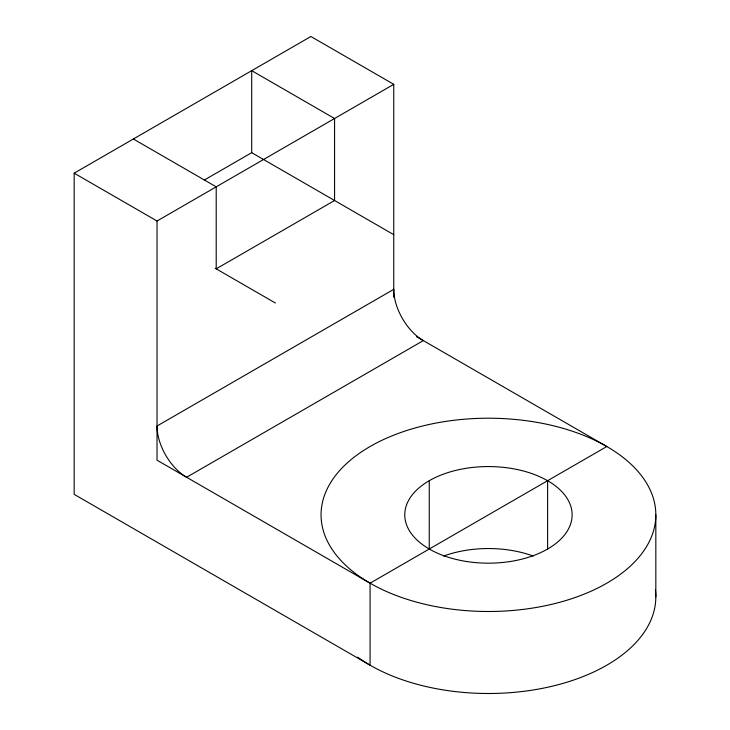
<?xml version="1.0" encoding="UTF-8"?>
<svg xmlns="http://www.w3.org/2000/svg" width="730" height="730" viewBox="0 0 730 730"><rect width="100%" height="100%" fill="white"/><g stroke="black" fill="none" stroke-linecap="round" stroke-linejoin="round"><path stroke-width="1.09" d="M416.438 336.612L606.803 446.523L370.073 583.188L370.073 665.194L74.168 494.356L74.168 173.174L310.898 36.5L393.753 84.333L393.753 297.32M204.373 180.009L251.713 152.67L393.753 234.677M74.168 173.174L157.023 221.007L393.753 84.333M133.353 139.001L216.208 186.834L216.208 268.841L334.568 200.504L334.568 118.506L251.713 70.664L251.713 152.67M215.222 268.275L275.383 303.014M370.073 583.188L157.023 460.183L157.023 221.007M655.832 514.851A167.389 96.643 0 0 1 404.748 598.545A167.389 96.643 0 0 1 404.748 431.156A167.389 96.643 0 0 1 655.832 514.851L655.832 596.857M547.619 549.024L547.619 480.687A83.685 48.317 0 0 1 547.6 549.024A83.685 48.317 0 0 1 429.249 549.024L429.258 480.687M429.286 549.006A83.631 48.28 0 0 1 429.24 480.714A83.631 48.28 0 0 1 547.527 480.705M443.667 556.041A83.658 48.299 0 0 1 533.201 556.041M655.403 589.968A167.389 96.643 0 0 1 549.416 686.857A167.389 96.643 0 0 1 357.691 657.201M393.753 289.345L157.023 426.019A41.847 24.163 60 0 0 186.615 477.274L423.336 340.6A41.847 24.163 60 0 1 393.753 289.345"/></g></svg>
